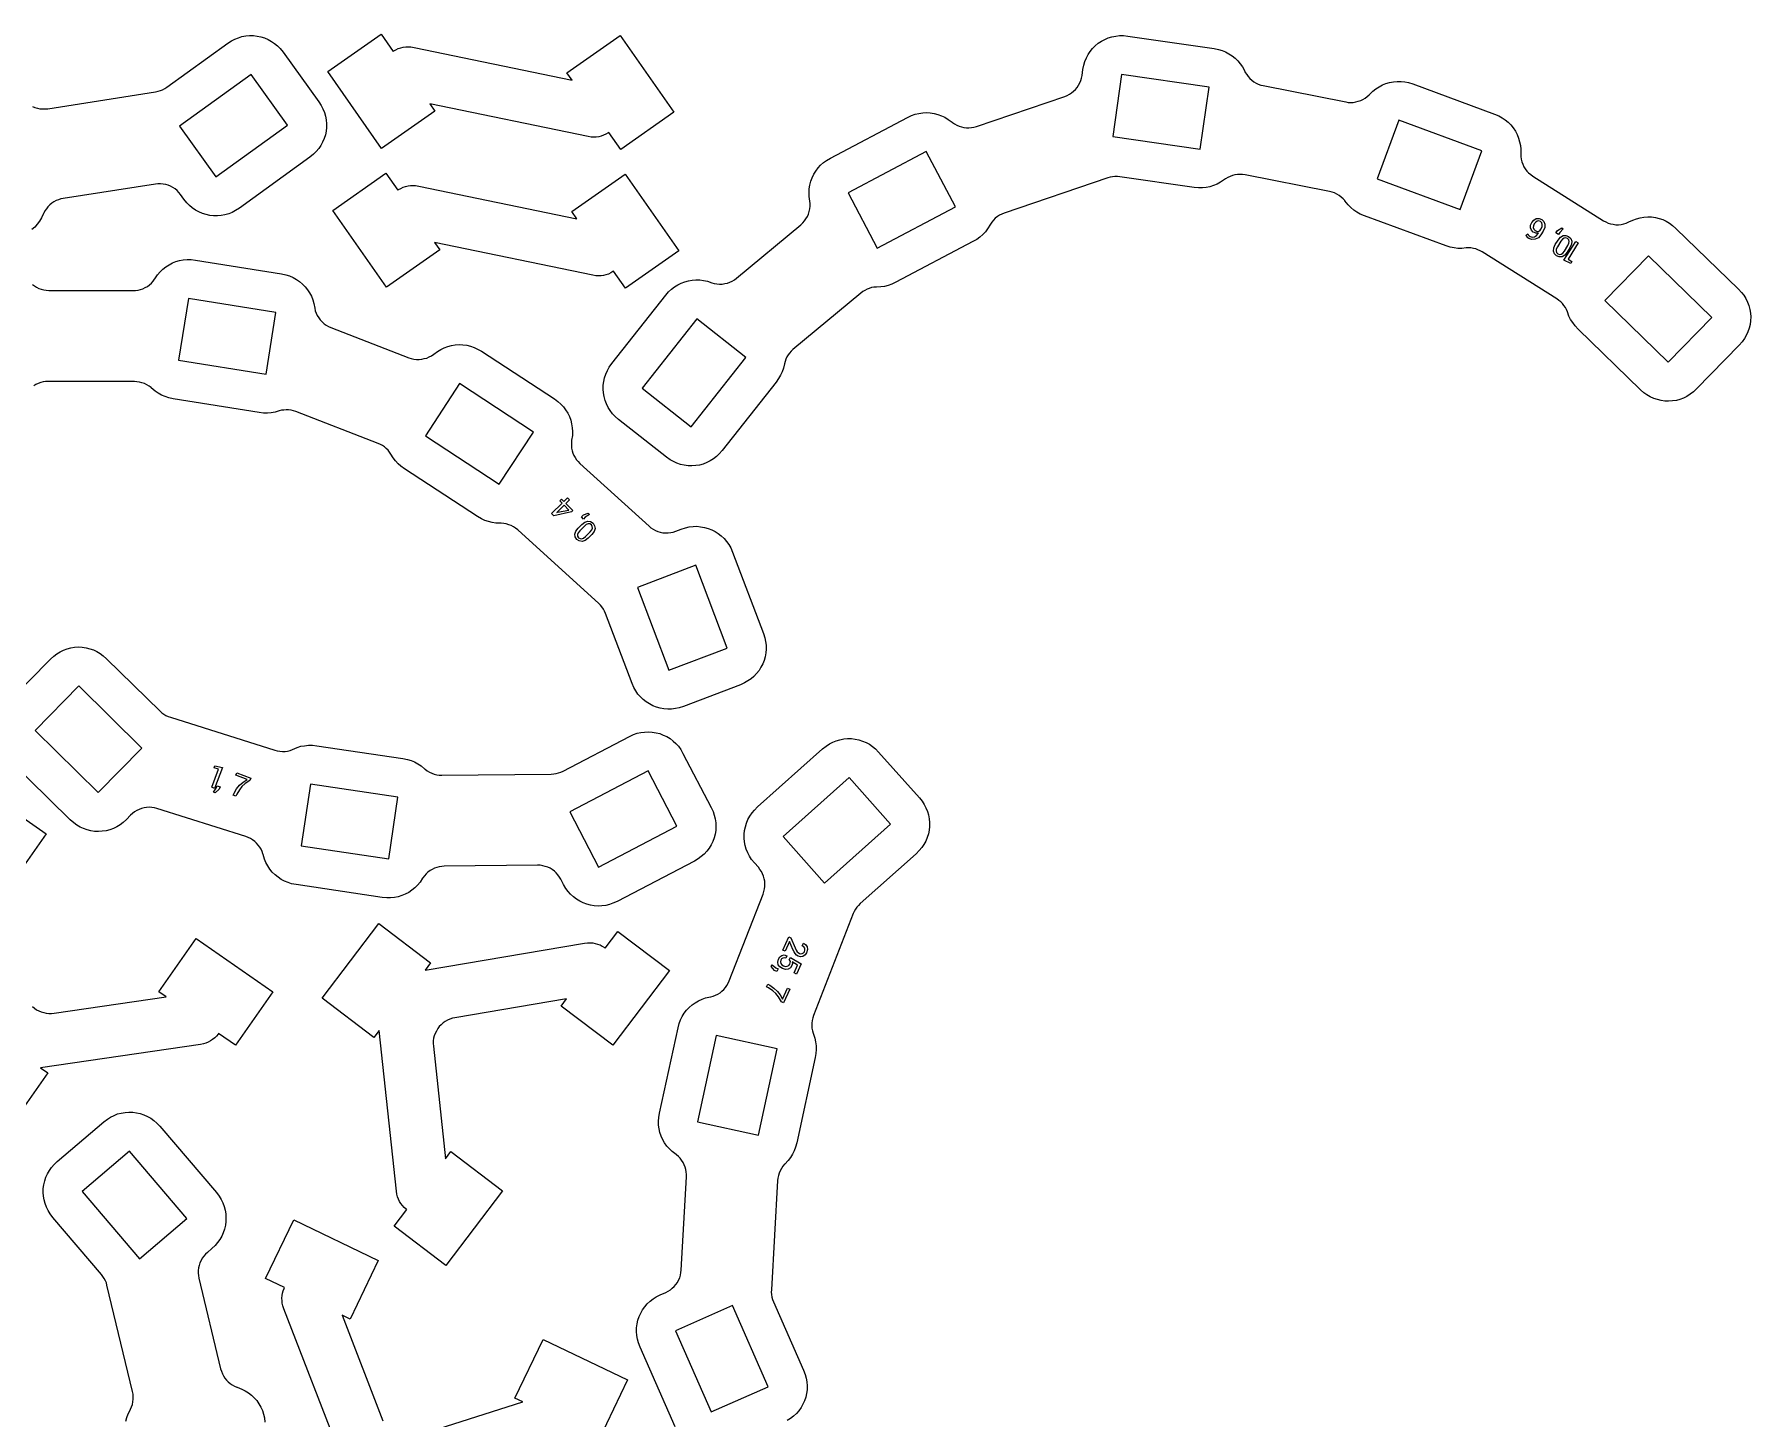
# Model space of a CAD drawing. Header units: millimetres. Extents: x 1 to 270, y 1 to 279.
# Drawn here: x 138.1 to 270, y 172.6 to 279.1 of the extents above; entities that cross this region are included whole.
import ezdxf

# ---------------------------------------------------------------- set-up
doc = ezdxf.new("R2010")
doc.units = ezdxf.units.MM

msp = doc.modelspace()

# ---------------------------------------------------------------- linework, layer by layer
at = {"color": 1}
for points in [[(137.92, 273.55), (138.11, 273.47), (138.3, 273.41), (138.49, 273.37), (138.69, 273.36), (138.89, 273.36), (139.09, 273.38), (147.39, 274.68), (147.58, 274.72), (147.76, 274.77), (147.93, 274.84), (148.1, 274.93), (148.26, 275.03), (152.93, 278.41), (153.22, 278.6), (153.48, 278.74), (153.75, 278.84), (154.03, 278.93), (154.32, 278.98), (154.61, 279.01), (154.91, 279), (155.2, 278.97), (155.49, 278.91), (155.77, 278.82), (156.04, 278.7), (156.3, 278.56), (156.54, 278.4), (156.77, 278.21), (156.97, 278), (157.19, 277.73), (159.94, 273.92), (160.13, 273.63), (160.26, 273.37), (160.37, 273.1), (160.46, 272.81), (160.51, 272.53), (160.53, 272.23), (160.53, 271.94), (160.5, 271.65), (160.44, 271.36), (160.35, 271.08), (160.23, 270.81), (160.09, 270.55), (159.93, 270.31), (159.74, 270.08), (159.53, 269.88), (159.26, 269.66), (153.83, 265.73), (153.54, 265.55), (153.28, 265.41), (153.01, 265.3), (152.72, 265.22), (152.43, 265.17), (152.14, 265.14), (151.85, 265.14), (151.55, 265.18), (151.27, 265.24), (150.99, 265.33), (150.72, 265.44), (150.46, 265.58), (150.21, 265.75), (149.99, 265.94), (149.78, 266.15), (149.57, 266.42), (149.3, 266.79), (149.18, 266.94), (149.04, 267.08), (148.88, 267.21), (148.72, 267.32), (148.54, 267.42), (148.36, 267.5), (148.17, 267.55), (147.97, 267.59), (147.77, 267.61), (147.57, 267.61), (147.37, 267.59), (140.29, 266.48), (140.1, 266.44), (139.91, 266.38), (139.73, 266.31), (139.56, 266.21), (139.4, 266.11), (139.25, 265.98), (139.11, 265.84), (138.99, 265.69), (138.88, 265.53), (138.79, 265.36), (138.77, 265.32), (138.61, 264.99)], [(179.02, 276.14), (183.12, 279.01), (187.25, 273.11), (183.16, 270.24), (182.24, 271.55), (182.19, 271.52), (182.02, 271.42), (181.84, 271.34), (181.65, 271.27), (181.46, 271.23), (181.27, 271.2), (181.07, 271.19), (180.88, 271.2), (180.64, 271.24), (168.48, 273.76), (168.87, 273.2), (164.77, 270.33), (160.64, 276.23), (164.74, 279.1), (165.66, 277.79), (165.71, 277.82), (165.87, 277.92), (166.05, 278), (166.24, 278.07), (166.43, 278.11), (166.62, 278.14), (166.82, 278.15), (167.01, 278.14), (167.26, 278.1), (179.42, 275.58), (179.02, 276.14)], [(208.66, 272.32), (208.82, 272.21), (208.99, 272.11), (209.17, 272.04), (209.36, 271.98), (209.55, 271.94), (209.74, 271.92), (209.93, 271.92), (210.13, 271.93), (210.32, 271.97), (210.51, 272.02), (217.3, 274.33), (217.48, 274.4), (217.66, 274.49), (217.83, 274.6), (217.98, 274.73), (218.13, 274.87), (218.25, 275.02), (218.36, 275.19), (218.46, 275.36), (218.54, 275.55), (218.59, 275.74), (218.63, 275.94), (218.7, 276.39), (218.76, 276.72), (218.85, 277), (218.96, 277.28), (219.1, 277.54), (219.26, 277.78), (219.44, 278.01), (219.65, 278.22), (219.88, 278.41), (220.12, 278.57), (220.38, 278.71), (220.65, 278.82), (220.93, 278.91), (221.22, 278.97), (221.51, 279), (221.81, 279), (222.15, 278.97), (228.78, 278.01), (229.12, 277.94), (229.4, 277.86), (229.67, 277.75), (229.93, 277.61), (230.18, 277.45), (230.41, 277.26), (230.62, 277.06), (230.8, 276.83), (230.97, 276.59), (231.12, 276.31), (231.18, 276.17), (231.29, 276), (231.4, 275.85), (231.53, 275.7), (231.68, 275.57), (231.84, 275.45), (232.01, 275.35), (232.18, 275.27), (232.37, 275.2), (232.56, 275.16), (238.91, 273.9), (239.1, 273.87), (239.3, 273.86), (239.49, 273.87), (239.68, 273.9), (239.87, 273.95), (240.06, 274.01), (240.23, 274.09), (240.4, 274.19), (240.56, 274.31), (240.7, 274.44), (240.73, 274.47), (240.99, 274.73), (241.22, 274.91), (241.47, 275.07), (241.73, 275.21), (242, 275.32), (242.28, 275.4), (242.57, 275.46), (242.87, 275.48), (243.16, 275.48), (243.45, 275.45), (243.74, 275.39), (244.07, 275.29), (250.36, 272.97), (250.67, 272.84), (250.93, 272.69), (251.18, 272.53), (251.4, 272.34), (251.61, 272.13), (251.79, 271.9), (251.95, 271.66), (252.09, 271.39), (252.2, 271.12), (252.28, 270.84), (252.34, 270.55), (252.36, 270.26), (252.36, 269.9), (252.37, 269.7), (252.4, 269.5), (252.45, 269.3), (252.52, 269.11), (252.6, 268.92), (252.71, 268.75), (252.83, 268.59), (252.97, 268.44), (253.13, 268.31), (253.29, 268.19), (258.72, 264.77), (258.9, 264.67), (259.09, 264.59), (259.28, 264.53), (259.48, 264.49), (259.68, 264.46), (259.89, 264.46), (260.09, 264.48), (260.29, 264.52), (260.48, 264.58), (260.67, 264.67), (260.99, 264.82), (261.27, 264.92), (261.55, 265), (261.84, 265.05), (262.13, 265.07), (262.43, 265.06), (262.72, 265.02), (263.01, 264.95), (263.28, 264.85), (263.55, 264.73), (263.81, 264.58), (264.04, 264.41), (264.3, 264.18), (269.11, 259.51), (269.34, 259.26), (269.52, 259.03), (269.67, 258.78), (269.8, 258.51), (269.91, 258.24), (269.98, 257.95), (270.03, 257.66), (270.05, 257.37), (270.04, 257.07), (270, 256.78), (269.93, 256.5), (269.83, 256.22), (269.71, 255.95), (269.56, 255.7), (269.39, 255.46), (269.17, 255.2), (265.89, 251.83), (265.64, 251.6), (265.4, 251.42), (265.15, 251.26), (264.89, 251.13), (264.61, 251.03), (264.33, 250.95), (264.04, 250.91), (263.74, 250.89), (263.45, 250.9), (263.16, 250.94), (262.87, 251.01), (262.59, 251.1), (262.33, 251.22), (262.07, 251.37), (261.83, 251.54), (261.58, 251.77), (256.77, 256.44), (256.54, 256.69), (256.36, 256.93), (256.2, 257.18), (256.07, 257.44), (255.96, 257.75), (255.89, 257.93), (255.8, 258.09), (255.69, 258.24), (255.58, 258.39), (255.45, 258.52), (255.3, 258.64), (255.15, 258.75), (249.4, 262.37), (249.24, 262.46), (249.07, 262.54), (248.9, 262.6), (248.72, 262.64), (248.53, 262.67), (248.35, 262.68), (248.16, 262.67), (247.83, 262.64), (247.53, 262.64), (247.24, 262.67), (246.95, 262.73), (246.63, 262.83), (240.34, 265.15), (240.02, 265.28), (239.76, 265.43), (239.52, 265.59), (239.29, 265.78), (239.09, 265.99), (238.85, 266.29), (238.84, 266.31), (238.7, 266.45), (238.56, 266.59), (238.4, 266.71), (238.23, 266.81), (238.05, 266.9), (237.86, 266.96), (237.67, 267.01), (231.17, 268.3), (230.97, 268.33), (230.78, 268.33), (230.58, 268.32), (230.39, 268.3), (230.19, 268.25), (230.01, 268.18), (229.83, 268.1), (229.66, 267.99), (229.52, 267.89), (229.27, 267.72), (229.01, 267.58), (228.74, 267.47), (228.46, 267.38), (228.17, 267.32), (227.88, 267.29), (227.58, 267.29), (227.24, 267.32), (221.54, 268.14), (221.35, 268.16), (221.16, 268.16), (220.97, 268.15), (220.79, 268.11), (220.61, 268.06), (212.65, 265.35), (212.46, 265.28), (212.28, 265.19), (212.12, 265.08), (211.96, 264.96), (211.82, 264.82), (211.69, 264.66), (211.58, 264.5), (211.37, 264.15), (211.2, 263.92), (211, 263.7), (210.78, 263.51), (210.54, 263.33), (210.24, 263.16), (204.32, 260.03), (204, 259.89), (203.73, 259.79), (203.44, 259.72), (203.15, 259.68), (202.82, 259.67), (202.63, 259.65), (202.45, 259.62), (202.27, 259.56), (202.1, 259.5), (201.93, 259.41), (201.77, 259.32), (201.62, 259.2), (196.4, 254.86), (196.27, 254.73), (196.14, 254.59), (196.03, 254.45), (195.93, 254.29), (195.85, 254.12), (195.79, 253.95), (195.74, 253.77), (195.66, 253.44), (195.57, 253.16), (195.45, 252.9), (195.3, 252.64), (195.1, 252.36), (190.96, 247.09), (190.73, 246.84), (190.52, 246.63), (190.28, 246.45), (190.04, 246.3), (189.77, 246.17), (189.5, 246.06), (189.21, 245.98), (188.92, 245.94), (188.63, 245.92), (188.34, 245.92), (188.04, 245.96), (187.76, 246.03), (187.48, 246.12), (187.21, 246.24), (186.95, 246.39), (186.67, 246.59), (182.98, 249.49), (182.72, 249.72), (182.52, 249.93), (182.34, 250.17), (182.18, 250.41), (182.05, 250.68), (181.95, 250.95), (181.87, 251.24), (181.82, 251.53), (181.8, 251.82), (181.81, 252.11), (181.85, 252.41), (181.91, 252.69), (182.01, 252.97), (182.13, 253.24), (182.27, 253.5), (182.47, 253.78), (186.62, 259.04), (186.84, 259.3), (187.06, 259.5), (187.29, 259.68), (187.54, 259.84), (187.8, 259.97), (188.08, 260.07), (188.36, 260.15), (188.65, 260.2), (188.94, 260.22), (189.24, 260.21), (189.53, 260.18), (189.82, 260.11), (190.15, 260), (190.35, 259.94), (190.55, 259.91), (190.75, 259.89), (190.96, 259.9), (191.16, 259.93), (191.36, 259.97), (191.55, 260.04), (191.73, 260.13), (191.91, 260.23), (192.07, 260.36), (197, 264.46), (197.15, 264.6), (197.29, 264.75), (197.4, 264.92), (197.51, 265.1), (197.59, 265.28), (197.65, 265.48), (197.69, 265.67), (197.72, 265.88), (197.72, 266.08), (197.7, 266.28), (197.65, 266.64), (197.64, 266.93), (197.65, 267.22), (197.7, 267.51), (197.77, 267.8), (197.87, 268.07), (198, 268.34), (198.15, 268.59), (198.33, 268.83), (198.53, 269.04), (198.75, 269.24), (198.99, 269.41), (199.28, 269.59), (205.21, 272.71), (205.52, 272.86), (205.8, 272.96), (206.08, 273.02), (206.38, 273.07), (206.67, 273.08), (206.96, 273.06), (207.25, 273.02), (207.54, 272.94), (207.82, 272.84), (208.08, 272.72), (208.33, 272.56), (208.63, 272.34), (208.66, 272.32)], [(152.03, 268.14), (157.54, 272.12), (154.73, 276.01), (149.22, 272.03), (152.03, 268.14)], [(227.72, 270.28), (228.4, 275.03), (221.67, 276.01), (220.99, 271.25), (227.72, 270.28)], [(241.33, 267.98), (247.71, 265.63), (249.37, 270.14), (242.99, 272.49), (241.33, 267.98)], [(208.89, 265.84), (206.65, 270.08), (200.64, 266.91), (202.87, 262.66), (208.89, 265.84)], [(169.24, 262.54), (165.14, 259.67), (161.01, 265.56), (165.1, 268.43), (166.02, 267.12), (166.07, 267.16), (166.24, 267.25), (166.42, 267.34), (166.61, 267.4), (166.8, 267.45), (166.99, 267.48), (167.19, 267.48), (167.38, 267.47), (167.62, 267.43), (179.78, 264.91), (179.39, 265.47), (183.49, 268.34), (187.62, 262.44), (183.52, 259.57), (182.6, 260.89), (182.55, 260.85), (182.39, 260.75), (182.21, 260.67), (182.02, 260.61), (181.83, 260.56), (181.64, 260.53), (181.44, 260.52), (181.25, 260.54), (181, 260.57), (168.84, 263.1), (169.24, 262.54)], [(138.61, 264.99), (138.46, 264.74), (138.29, 264.5), (138.09, 264.28), (137.87, 264.09)], [(137.91, 259.87), (138.07, 259.75), (138.24, 259.65), (138.42, 259.56), (138.6, 259.5), (138.79, 259.45), (138.98, 259.42), (139.18, 259.41), (145.66, 259.4), (145.85, 259.41), (146.04, 259.43), (146.23, 259.48), (146.41, 259.54), (146.59, 259.63), (146.76, 259.72), (146.92, 259.84), (147.06, 259.97), (147.19, 260.11), (147.31, 260.27), (147.33, 260.3), (147.54, 260.61), (147.73, 260.83), (147.94, 261.04), (148.17, 261.22), (148.42, 261.38), (148.68, 261.52), (148.95, 261.63), (149.23, 261.71), (149.52, 261.76), (149.82, 261.79), (150.11, 261.78), (150.45, 261.74), (157.07, 260.68), (157.4, 260.61), (157.68, 260.52), (157.96, 260.4), (158.21, 260.26), (158.46, 260.09), (158.68, 259.9), (158.89, 259.69), (159.07, 259.46), (159.23, 259.22), (159.37, 258.96), (159.47, 258.68), (159.56, 258.4), (159.62, 258.05), (159.67, 257.85), (159.74, 257.66), (159.82, 257.48), (159.93, 257.3), (160.05, 257.14), (160.19, 256.99), (160.34, 256.85), (160.5, 256.73), (160.68, 256.63), (160.87, 256.55), (166.85, 254.23), (167.05, 254.17), (167.24, 254.13), (167.45, 254.1), (167.65, 254.1), (167.85, 254.12), (168.05, 254.16), (168.25, 254.21), (168.43, 254.29), (168.61, 254.39), (168.78, 254.5), (169.07, 254.72), (169.32, 254.87), (169.58, 255), (169.86, 255.1), (170.14, 255.18), (170.43, 255.22), (170.73, 255.24), (171.02, 255.23), (171.31, 255.19), (171.6, 255.12), (171.88, 255.02), (172.14, 254.9), (172.44, 254.73), (178.05, 251.06), (178.33, 250.86), (178.55, 250.67), (178.75, 250.45), (178.92, 250.22), (179.08, 249.96), (179.21, 249.7), (179.31, 249.42), (179.38, 249.14), (179.43, 248.85), (179.45, 248.56), (179.44, 248.26), (179.38, 247.89), (179.38, 247.85), (179.36, 247.66), (179.36, 247.47), (179.38, 247.27), (179.42, 247.08), (179.48, 246.9), (179.55, 246.72), (179.65, 246.55), (179.75, 246.39), (179.88, 246.24), (180.02, 246.1), (185.33, 241.28), (185.48, 241.15), (185.65, 241.04), (185.83, 240.95), (186.01, 240.88), (186.2, 240.82), (186.4, 240.78), (186.6, 240.76), (186.8, 240.77), (187, 240.79), (187.19, 240.83), (187.38, 240.89), (187.81, 241.06), (188.14, 241.16), (188.42, 241.23), (188.72, 241.26), (189.01, 241.27), (189.3, 241.24), (189.59, 241.19), (189.88, 241.11), (190.15, 241), (190.41, 240.87), (190.66, 240.71), (190.89, 240.53), (191.1, 240.33), (191.29, 240.1), (191.46, 239.86), (191.61, 239.61), (191.74, 239.29), (194.13, 233.03), (194.23, 232.7), (194.3, 232.41), (194.33, 232.12), (194.34, 231.83), (194.32, 231.53), (194.26, 231.24), (194.18, 230.96), (194.08, 230.69), (193.94, 230.43), (193.79, 230.18), (193.6, 229.95), (193.4, 229.73), (193.18, 229.54), (192.93, 229.38), (192.68, 229.23), (192.36, 229.09), (187.97, 227.42), (187.64, 227.31), (187.36, 227.25), (187.06, 227.22), (186.77, 227.21), (186.48, 227.23), (186.19, 227.29), (185.9, 227.36), (185.63, 227.47), (185.37, 227.61), (185.12, 227.76), (184.89, 227.95), (184.68, 228.15), (184.48, 228.37), (184.32, 228.61), (184.17, 228.87), (184.04, 229.19), (181.98, 234.57), (181.91, 234.75), (181.82, 234.91), (181.71, 235.07), (181.59, 235.21), (181.46, 235.34), (175.23, 240.99), (175.07, 241.12), (174.91, 241.23), (174.73, 241.32), (174.55, 241.39), (174.35, 241.45), (174.16, 241.49), (173.96, 241.51), (173.56, 241.52), (173.27, 241.56), (172.98, 241.63), (172.71, 241.72), (172.44, 241.85), (172.14, 242.02), (166.53, 245.69), (166.25, 245.89), (166.03, 246.08), (165.83, 246.3), (165.66, 246.53), (165.48, 246.82), (165.38, 246.97), (165.26, 247.12), (165.13, 247.25), (164.99, 247.37), (164.83, 247.47), (164.67, 247.56), (164.5, 247.64), (158.17, 250.09), (157.99, 250.15), (157.81, 250.19), (157.62, 250.22), (157.44, 250.22), (157.25, 250.21), (157.07, 250.19), (156.89, 250.14), (156.57, 250.05), (156.28, 250), (155.98, 249.97), (155.69, 249.98), (155.35, 250.02), (148.73, 251.08), (148.4, 251.15), (148.12, 251.24), (147.85, 251.36), (147.59, 251.5), (147.35, 251.67), (147.05, 251.91), (147.04, 251.93), (146.88, 252.05), (146.71, 252.15), (146.53, 252.24), (146.34, 252.31), (146.15, 252.36), (145.95, 252.39), (145.76, 252.4), (139.13, 252.41), (138.93, 252.4), (138.74, 252.37), (138.55, 252.33), (138.36, 252.26), (138.18, 252.18), (138.02, 252.08)], [(258.83, 258.63), (263.7, 253.89), (267.05, 257.33), (262.18, 262.07), (258.83, 258.63)], [(155.88, 252.97), (156.64, 257.71), (149.93, 258.79), (149.16, 254.05), (155.88, 252.97)], [(192.78, 254.25), (189, 257.22), (184.8, 251.88), (188.57, 248.91), (192.78, 254.25)], [(173.82, 244.51), (176.45, 248.52), (170.76, 252.24), (168.13, 248.23), (173.82, 244.51)], [(186.86, 230.21), (191.34, 231.91), (188.92, 238.27), (184.44, 236.56), (186.86, 230.21)], [(136.01, 227.7), (139.3, 231.05), (139.55, 231.29), (139.79, 231.46), (140.04, 231.62), (140.31, 231.75), (140.58, 231.85), (140.87, 231.92), (141.16, 231.97), (141.45, 231.99), (141.74, 231.97), (142.04, 231.93), (142.32, 231.86), (142.6, 231.77), (142.87, 231.64), (143.12, 231.5), (143.36, 231.32), (143.61, 231.09), (147.73, 227.06), (147.87, 226.93), (148.02, 226.82), (148.18, 226.72), (148.35, 226.64), (148.53, 226.58), (156.55, 224.05), (156.74, 224), (156.94, 223.97), (157.14, 223.96), (157.34, 223.96), (157.53, 223.99), (157.73, 224.04), (157.92, 224.11), (158.28, 224.26), (158.56, 224.35), (158.85, 224.4), (159.15, 224.43), (159.44, 224.43), (159.78, 224.4), (166.41, 223.41), (166.75, 223.34), (167.03, 223.26), (167.3, 223.15), (167.56, 223.01), (167.8, 222.84), (168.1, 222.6), (168.12, 222.59), (168.28, 222.47), (168.45, 222.37), (168.63, 222.28), (168.81, 222.22), (169.01, 222.17), (169.2, 222.14), (169.4, 222.13), (177.81, 222.21), (178, 222.23)], [(138.12, 225.56), (142.97, 220.8), (146.33, 224.22), (141.48, 228.99), (138.12, 225.56)], [(178, 222.23), (178.18, 222.25), (178.37, 222.3), (178.54, 222.36), (178.72, 222.44), (183.83, 225.11), (184.14, 225.25), (184.42, 225.35), (184.7, 225.41), (184.99, 225.45), (185.29, 225.47), (185.58, 225.45), (185.87, 225.4), (186.16, 225.33), (186.43, 225.22), (186.7, 225.1), (186.95, 224.94), (187.18, 224.76), (187.4, 224.57), (187.59, 224.35), (187.77, 224.11), (187.94, 223.81), (190.11, 219.64), (190.26, 219.33), (190.35, 219.05), (190.42, 218.77), (190.46, 218.47), (190.47, 218.18), (190.46, 217.89), (190.41, 217.6), (190.34, 217.31), (190.23, 217.04), (190.1, 216.77), (189.95, 216.52), (189.77, 216.29), (189.57, 216.07), (189.35, 215.87), (189.12, 215.7), (188.82, 215.53), (182.88, 212.43), (182.56, 212.29), (182.29, 212.19), (182, 212.12), (181.71, 212.08), (181.41, 212.07), (181.12, 212.09), (180.83, 212.13), (180.55, 212.21), (180.27, 212.31), (180.01, 212.44), (179.75, 212.59), (179.52, 212.77), (179.3, 212.97), (179.11, 213.19), (178.94, 213.43), (178.76, 213.73), (178.55, 214.13), (178.45, 214.3), (178.33, 214.46), (178.2, 214.61), (178.05, 214.75), (177.89, 214.87), (177.72, 214.97), (177.54, 215.05), (177.35, 215.12), (177.16, 215.17), (176.96, 215.2), (176.76, 215.2), (169.59, 215.13), (169.39, 215.12), (169.2, 215.09), (169.01, 215.04), (168.83, 214.98), (168.66, 214.89), (168.49, 214.79), (168.33, 214.68), (168.19, 214.55), (168.06, 214.4), (167.94, 214.25), (167.92, 214.21), (167.72, 213.9), (167.53, 213.68), (167.32, 213.47), (167.09, 213.28), (166.85, 213.12), (166.59, 212.98), (166.32, 212.87), (166.04, 212.78), (165.75, 212.72), (165.46, 212.7), (165.16, 212.7), (164.82, 212.73), (158.19, 213.72), (157.85, 213.78), (157.57, 213.87), (157.3, 213.98), (157.04, 214.12), (156.8, 214.28), (156.57, 214.47), (156.36, 214.68), (156.18, 214.91), (156.01, 215.15), (155.87, 215.41), (155.76, 215.68), (155.65, 216.04), (155.64, 216.08), (155.58, 216.26), (155.5, 216.44), (155.4, 216.6), (155.28, 216.76), (155.15, 216.9), (155.01, 217.04), (154.85, 217.15), (154.69, 217.25), (154.51, 217.34), (154.33, 217.41), (147.49, 219.56), (147.3, 219.61), (147.1, 219.64), (146.9, 219.66), (146.7, 219.65), (146.5, 219.62), (146.31, 219.57), (146.12, 219.5), (145.94, 219.42), (145.77, 219.31), (145.61, 219.19), (145.46, 219.06), (145.14, 218.73), (144.89, 218.5), (144.66, 218.32), (144.41, 218.17), (144.14, 218.04), (143.86, 217.94), (143.58, 217.86), (143.29, 217.82), (143, 217.8), (142.7, 217.81), (142.41, 217.85), (142.12, 217.92), (141.85, 218.02), (141.58, 218.14), (141.33, 218.29), (141.09, 218.46), (140.83, 218.69), (136.05, 223.39)], [(187.33, 172.02), (184.64, 178.16), (184.51, 178.48), (184.44, 178.76), (184.39, 179.05), (184.37, 179.35), (184.37, 179.64), (184.41, 179.93), (184.48, 180.22), (184.57, 180.5), (184.69, 180.77), (184.84, 181.02), (185.01, 181.26), (185.2, 181.48), (185.41, 181.69), (185.65, 181.87), (185.89, 182.02), (186.2, 182.18), (186.62, 182.36), (186.8, 182.45), (186.97, 182.56), (187.12, 182.68), (187.27, 182.82), (187.4, 182.97), (187.51, 183.13), (187.61, 183.31), (187.69, 183.49), (187.75, 183.68), (187.79, 183.88), (187.81, 184.08), (188.22, 191.24), (188.22, 191.43), (188.2, 191.63), (188.17, 191.82), (188.11, 192), (188.04, 192.18), (187.95, 192.36), (187.84, 192.52), (187.72, 192.67), (187.59, 192.81), (187.44, 192.94), (187.41, 192.96), (187.11, 193.19), (186.9, 193.39), (186.71, 193.61), (186.53, 193.85), (186.39, 194.1), (186.27, 194.37), (186.17, 194.65), (186.11, 194.94), (186.07, 195.23), (186.06, 195.52), (186.08, 195.82), (186.14, 196.15), (187.56, 202.7), (187.65, 203.03), (187.75, 203.31), (187.89, 203.57), (188.04, 203.82), (188.22, 204.06), (188.42, 204.27), (188.64, 204.46), (188.88, 204.63), (189.14, 204.78), (189.41, 204.9), (189.68, 205), (190.05, 205.08), (190.09, 205.09), (190.27, 205.14), (190.45, 205.21), (190.63, 205.3), (190.79, 205.4), (190.94, 205.52), (191.08, 205.66), (191.21, 205.8), (191.32, 205.96), (191.42, 206.13), (191.5, 206.31), (194.11, 212.99), (194.17, 213.18), (194.21, 213.38), (194.24, 213.57), (194.24, 213.77), (194.23, 213.97), (194.19, 214.17), (194.14, 214.36), (194.06, 214.55), (193.97, 214.73), (193.86, 214.89), (193.74, 215.05), (193.43, 215.39), (193.22, 215.66), (193.06, 215.9), (192.92, 216.16), (192.81, 216.44), (192.73, 216.72), (192.67, 217.01), (192.64, 217.3), (192.65, 217.59), (192.68, 217.89), (192.74, 218.17), (192.83, 218.45), (192.94, 218.73), (193.08, 218.98), (193.25, 219.23), (193.44, 219.45), (193.68, 219.69), (198.68, 224.15), (198.95, 224.37), (199.2, 224.53), (199.46, 224.67), (199.73, 224.78), (200.01, 224.86), (200.3, 224.92), (200.59, 224.94), (200.89, 224.94), (201.18, 224.91), (201.47, 224.85), (201.75, 224.76), (202.02, 224.65), (202.28, 224.51), (202.52, 224.34), (202.75, 224.15), (202.99, 223.91), (206.12, 220.4), (206.33, 220.13), (206.49, 219.88), (206.63, 219.62), (206.74, 219.35), (206.82, 219.07), (206.88, 218.78), (206.9, 218.49), (206.9, 218.19), (206.87, 217.9), (206.81, 217.61), (206.72, 217.33), (206.61, 217.06), (206.47, 216.8), (206.3, 216.56), (206.11, 216.33), (205.87, 216.09), (201.57, 212.26), (201.43, 212.12)], [(133.06, 221.74), (138.97, 217.62), (136.11, 213.52)], [(179.23, 219.32), (181.45, 215.07), (187.48, 218.21), (185.26, 222.47), (179.23, 219.32)], [(200.72, 221.95), (195.64, 217.42), (198.83, 213.84), (203.91, 218.36), (200.72, 221.95)], [(159.29, 221.44), (158.58, 216.69), (165.31, 215.69), (166.02, 220.44), (159.29, 221.44)], [(201.43, 212.12), (201.31, 211.98), (201.2, 211.83), (201.11, 211.66), (201.03, 211.49), (197.98, 203.66), (197.92, 203.47), (197.87, 203.27), (197.85, 203.07), (197.84, 202.88), (197.86, 202.68), (197.89, 202.48), (197.95, 202.29), (198.08, 201.91), (198.14, 201.62), (198.18, 201.33), (198.19, 201.04), (198.17, 200.74), (198.11, 200.41), (196.69, 193.86), (196.6, 193.53), (196.49, 193.25), (196.36, 192.99), (196.21, 192.74), (196.03, 192.5), (195.77, 192.22), (195.75, 192.21), (195.62, 192.06), (195.51, 191.89), (195.41, 191.72), (195.33, 191.54), (195.28, 191.35), (195.23, 191.15), (195.21, 190.96), (194.74, 182.56), (194.73, 182.37), (194.75, 182.19), (194.78, 182), (194.83, 181.82), (194.9, 181.64), (197.22, 176.37), (197.34, 176.05), (197.42, 175.76), (197.47, 175.47), (197.49, 175.18), (197.48, 174.88), (197.44, 174.59), (197.38, 174.31), (197.29, 174.03), (197.17, 173.76), (197.02, 173.5), (196.85, 173.26), (196.66, 173.04), (196.44, 172.84), (196.21, 172.66), (195.96, 172.5)], [(160.2, 204.98), (164.55, 210.72), (168.53, 207.7), (168.12, 207.15), (180.37, 209.22), (180.61, 209.25), (180.81, 209.25), (181, 209.23), (181.2, 209.2), (181.38, 209.15), (181.57, 209.08), (181.74, 208.99), (181.91, 208.88), (181.95, 208.84), (182.92, 210.12), (186.91, 207.1), (182.56, 201.36), (178.57, 204.38), (178.98, 204.93), (170.4, 203.48), (170.21, 203.44), (170.01, 203.38), (169.83, 203.29), (169.66, 203.19), (169.49, 203.08), (169.34, 202.94), (169.2, 202.8), (169.08, 202.64), (168.98, 202.46), (168.89, 202.28), (168.82, 202.09), (168.77, 201.9), (168.74, 201.7), (168.73, 201.5), (168.75, 201.3), (169.67, 192.64), (170.08, 193.19), (174.06, 190.16), (169.71, 184.43), (165.73, 187.45), (166.7, 188.73), (166.65, 188.76), (166.5, 188.89), (166.37, 189.04), (166.25, 189.19), (166.15, 189.36), (166.06, 189.54), (166, 189.72), (165.95, 189.91), (165.91, 190.15), (164.59, 202.5), (164.18, 201.96), (160.2, 204.98)], [(137.91, 204.35), (138.07, 204.22), (138.23, 204.1), (138.41, 204.01), (138.59, 203.93), (138.78, 203.87), (138.98, 203.82), (139.18, 203.8), (139.38, 203.8), (139.58, 203.82), (148.19, 205.09), (147.63, 205.48), (150.5, 209.58), (156.4, 205.46), (153.54, 201.36), (152.22, 202.27), (152.19, 202.22), (152.07, 202.07), (151.93, 201.93), (151.77, 201.81), (151.61, 201.7), (151.44, 201.61), (151.26, 201.53), (151.07, 201.48), (150.83, 201.43), (138.54, 199.63), (139.1, 199.24), (136.24, 195.14)], [(195.19, 201.09), (190.5, 202.11), (189.06, 195.47), (193.75, 194.45), (195.19, 201.09)], [(145.09, 172.46), (145.17, 172.74), (145.28, 173.02), (145.45, 173.36), (145.46, 173.38), (145.54, 173.56), (145.6, 173.75), (145.64, 173.94), (145.66, 174.14), (145.66, 174.34), (145.65, 174.54), (145.61, 174.73), (143.65, 182.91), (143.6, 183.09), (143.53, 183.26), (143.44, 183.43), (143.34, 183.59), (143.23, 183.74), (139.49, 188.13), (139.28, 188.4), (139.12, 188.65), (138.99, 188.91), (138.89, 189.19), (138.81, 189.47), (138.76, 189.76), (138.74, 190.05), (138.75, 190.35), (138.79, 190.64), (138.86, 190.93), (138.95, 191.21), (139.07, 191.47), (139.22, 191.73), (139.39, 191.97), (139.58, 192.19), (139.83, 192.43), (143.41, 195.48), (143.68, 195.69), (143.93, 195.84), (144.19, 195.97), (144.47, 196.08), (144.75, 196.15), (145.04, 196.2), (145.34, 196.22), (145.63, 196.21), (145.92, 196.18), (146.21, 196.11), (146.49, 196.02), (146.76, 195.89), (147.01, 195.75), (147.25, 195.58), (147.47, 195.38), (147.71, 195.13), (152.06, 190.03), (152.27, 189.76), (152.42, 189.51), (152.55, 189.25), (152.66, 188.97), (152.73, 188.69), (152.78, 188.4), (152.8, 188.11), (152.79, 187.81), (152.75, 187.52), (152.69, 187.23), (152.59, 186.95), (152.47, 186.69), (152.33, 186.43), (152.16, 186.19), (151.96, 185.97), (151.71, 185.74), (151.37, 185.44), (151.22, 185.3), (151.09, 185.15), (150.98, 184.99), (150.88, 184.81), (150.8, 184.63), (150.73, 184.44), (150.69, 184.25), (150.67, 184.05), (150.67, 183.85), (150.68, 183.65), (150.72, 183.45), (152.39, 176.48), (152.45, 176.29), (152.52, 176.11), (152.61, 175.94), (152.71, 175.77), (152.83, 175.62), (152.97, 175.48), (153.12, 175.36), (153.28, 175.25), (153.45, 175.15), (153.63, 175.07), (153.66, 175.06), (154.01, 174.93), (154.27, 174.8), (154.52, 174.64), (154.76, 174.46), (154.97, 174.26), (155.16, 174.04), (155.33, 173.8), (155.48, 173.54), (155.6, 173.27), (155.69, 172.99), (155.76, 172.71), (155.8, 172.37)], [(146.15, 184.94), (149.8, 188.05), (145.39, 193.22), (141.74, 190.11), (146.15, 184.94)], [(161.73, 169.51), (157.25, 181.1), (157.17, 181.33), (157.13, 181.52), (157.11, 181.72), (157.1, 181.91), (157.12, 182.11), (157.15, 182.3), (157.2, 182.49), (157.27, 182.67), (157.3, 182.73), (155.85, 183.42), (158.01, 187.93), (164.51, 184.82), (162.34, 180.31), (161.73, 180.6), (164.87, 172.48)], [(191.76, 181.34), (187.36, 179.41), (190.1, 173.18), (194.49, 175.11), (191.76, 181.34)], [(167.34, 171.3), (175.63, 173.94), (175.02, 174.23), (177.18, 178.74), (183.67, 175.63), (181.51, 171.12)]]:
    msp.add_lwpolyline(points, dxfattribs=at)
at = {"color": 0}
for points in [[(252.92, 263.46), (252.85, 263.52), (252.8, 263.58), (252.76, 263.64), (252.9, 263.76), (252.93, 263.71), (252.97, 263.66), (253.02, 263.61), (253.09, 263.56), (253.25, 263.5), (253.42, 263.53), (253.58, 263.63), (253.71, 263.79), (253.73, 263.82), (253.63, 263.81), (253.53, 263.82), (253.43, 263.85), (253.33, 263.9), (253.18, 264.04), (253.11, 264.23), (253.12, 264.43), (253.21, 264.64), (253.37, 264.82), (253.56, 264.93), (253.77, 264.94), (253.98, 264.86), (254.15, 264.7), (254.23, 264.49), (254.22, 264.24), (254.1, 263.97), (253.92, 263.69), (253.73, 263.46), (253.48, 263.34), (253.23, 263.32), (252.99, 263.41), (252.92, 263.46)], [(253.57, 263.97), (253.66, 263.95), (253.76, 263.96), (253.84, 263.99), (253.91, 264.11), (254, 264.3), (254.02, 264.47), (253.98, 264.61), (253.88, 264.71), (253.76, 264.75), (253.63, 264.73), (253.51, 264.64), (253.4, 264.52), (253.34, 264.37), (253.33, 264.24), (253.37, 264.11), (253.47, 264.02), (253.57, 263.97)], [(255.64, 264.14), (255.37, 263.87), (255.27, 263.71), (255.07, 263.84), (255.18, 264.01), (255.52, 264.22), (255.64, 264.14)], [(255.42, 263.5), (255.63, 263.62), (255.84, 263.64), (256.05, 263.55), (256.22, 263.4), (256.3, 263.19), (256.28, 262.96), (256.15, 262.69), (255.94, 262.35), (255.75, 262.13), (255.55, 262), (255.33, 261.98), (255.12, 262.07), (254.95, 262.22), (254.88, 262.43), (254.9, 262.67), (255.02, 262.93), (255.24, 263.27), (255.42, 263.5)], [(255.1, 262.59), (255.08, 262.44), (255.12, 262.32), (255.22, 262.22), (255.34, 262.17), (255.47, 262.19), (255.6, 262.28), (255.72, 262.43), (255.98, 262.85), (256.07, 263.03), (256.09, 263.18), (256.06, 263.31), (255.96, 263.4), (255.83, 263.45), (255.7, 263.43), (255.58, 263.34), (255.46, 263.19), (255.19, 262.76), (255.1, 262.59)], [(256, 261.81), (256.3, 261.62), (256.21, 261.48), (255.69, 261.74), (256.6, 263.18), (256.79, 263.06), (256, 261.81)], [(178.47, 243.22), (178.6, 243.35), (178.77, 243.18), (179.05, 243.46), (179.21, 243.3), (178.93, 243.02), (179.47, 242.48), (179.38, 242.38), (178.01, 242.08), (177.84, 242.26), (178.64, 243.06), (178.47, 243.22)], [(178.8, 242.89), (178.23, 242.33), (178.24, 242.32), (178.3, 242.35), (179.17, 242.52), (178.8, 242.89)], [(180.4, 241.59), (180.62, 241.66), (180.84, 241.63), (181.03, 241.5), (181.15, 241.31), (181.18, 241.1), (181.11, 240.87), (180.93, 240.64), (180.65, 240.36), (180.42, 240.18), (180.19, 240.11), (179.97, 240.14), (179.78, 240.26), (179.66, 240.46), (179.63, 240.67), (179.7, 240.9), (179.88, 241.13), (180.17, 241.41), (180.4, 241.59)], [(180.66, 242.27), (180.75, 242.17), (180.43, 241.97), (180.3, 241.83), (180.14, 242), (180.28, 242.14), (180.66, 242.27)], [(179.88, 240.78), (179.83, 240.64), (179.84, 240.51), (179.91, 240.39), (180.03, 240.32), (180.15, 240.31), (180.3, 240.36), (180.45, 240.49), (180.8, 240.84), (180.93, 240.99), (180.98, 241.13), (180.97, 241.26), (180.9, 241.38), (180.78, 241.45), (180.66, 241.46), (180.51, 241.4), (180.36, 241.28), (180.01, 240.93), (179.88, 240.78)], [(152.22, 222.59), (151.89, 222.7), (151.95, 222.86), (152.52, 222.72), (151.92, 221.12), (151.7, 221.2), (152.22, 222.59)], [(154.02, 221.26), (153.83, 221), (153.64, 220.67), (153.55, 220.51), (153.34, 220.59), (153.42, 220.75), (153.62, 221.09), (153.85, 221.36), (154.12, 221.6), (154.43, 221.81), (153.56, 222.13), (153.63, 222.3), (154.71, 221.9), (154.64, 221.73), (154.28, 221.49), (154.02, 221.26)], [(151.98, 220.77), (151.85, 220.82), (152.05, 221.14), (152.12, 221.32), (152.34, 221.24), (152.27, 221.05), (151.98, 220.77)], [(196.23, 209.62), (196.57, 208.86), (196.65, 208.68), (196.73, 208.56), (196.8, 208.49), (196.89, 208.43), (197.01, 208.4), (197.12, 208.41), (197.21, 208.46), (197.28, 208.56), (197.32, 208.7), (197.3, 208.83), (197.23, 208.93), (197.1, 209.01), (197.2, 209.21), (197.2, 209.21), (197.37, 209.1), (197.48, 208.93), (197.51, 208.72), (197.44, 208.48), (197.33, 208.31), (197.17, 208.2), (196.99, 208.17), (196.8, 208.22), (196.68, 208.29), (196.58, 208.41), (196.49, 208.56), (196.4, 208.74), (196.14, 209.35), (196.14, 209.35), (195.8, 208.61), (195.63, 208.68), (196.09, 209.69), (196.23, 209.62)], [(194.79, 207.55), (195.09, 207.32), (195.27, 207.24), (195.17, 207.03), (194.99, 207.11), (194.73, 207.42), (194.79, 207.55)], [(196.68, 206.84), (196.49, 206.93), (196.76, 207.53), (196.35, 207.78), (196.36, 207.71), (196.36, 207.64), (196.35, 207.57), (196.32, 207.49), (196.2, 207.31), (196.03, 207.21), (195.82, 207.2), (195.59, 207.26), (195.39, 207.39), (195.27, 207.56), (195.24, 207.76), (195.3, 207.99), (195.4, 208.16), (195.55, 208.27), (195.73, 208.31), (195.93, 208.25), (195.93, 208.25), (195.85, 208.06), (195.72, 208.09), (195.62, 208.07), (195.52, 208.01), (195.46, 207.91), (195.43, 207.79), (195.46, 207.66), (195.55, 207.56), (195.68, 207.47), (195.83, 207.43), (195.96, 207.44), (196.08, 207.49), (196.15, 207.6), (196.19, 207.71), (196.2, 207.8), (196.17, 207.87), (196.12, 207.93), (196.22, 208.1), (197.03, 207.62), (196.68, 206.84)], [(195.09, 205.35), (194.84, 205.56), (194.52, 205.77), (194.36, 205.86), (194.46, 206.07), (194.62, 205.98), (194.94, 205.76), (195.2, 205.51), (195.41, 205.23), (195.6, 204.9), (195.98, 205.75), (196.15, 205.67), (195.68, 204.62), (195.51, 204.7), (195.3, 205.08), (195.09, 205.35)]]:
    msp.add_lwpolyline(points, dxfattribs=at)

doc.saveas('drawing.dxf')
